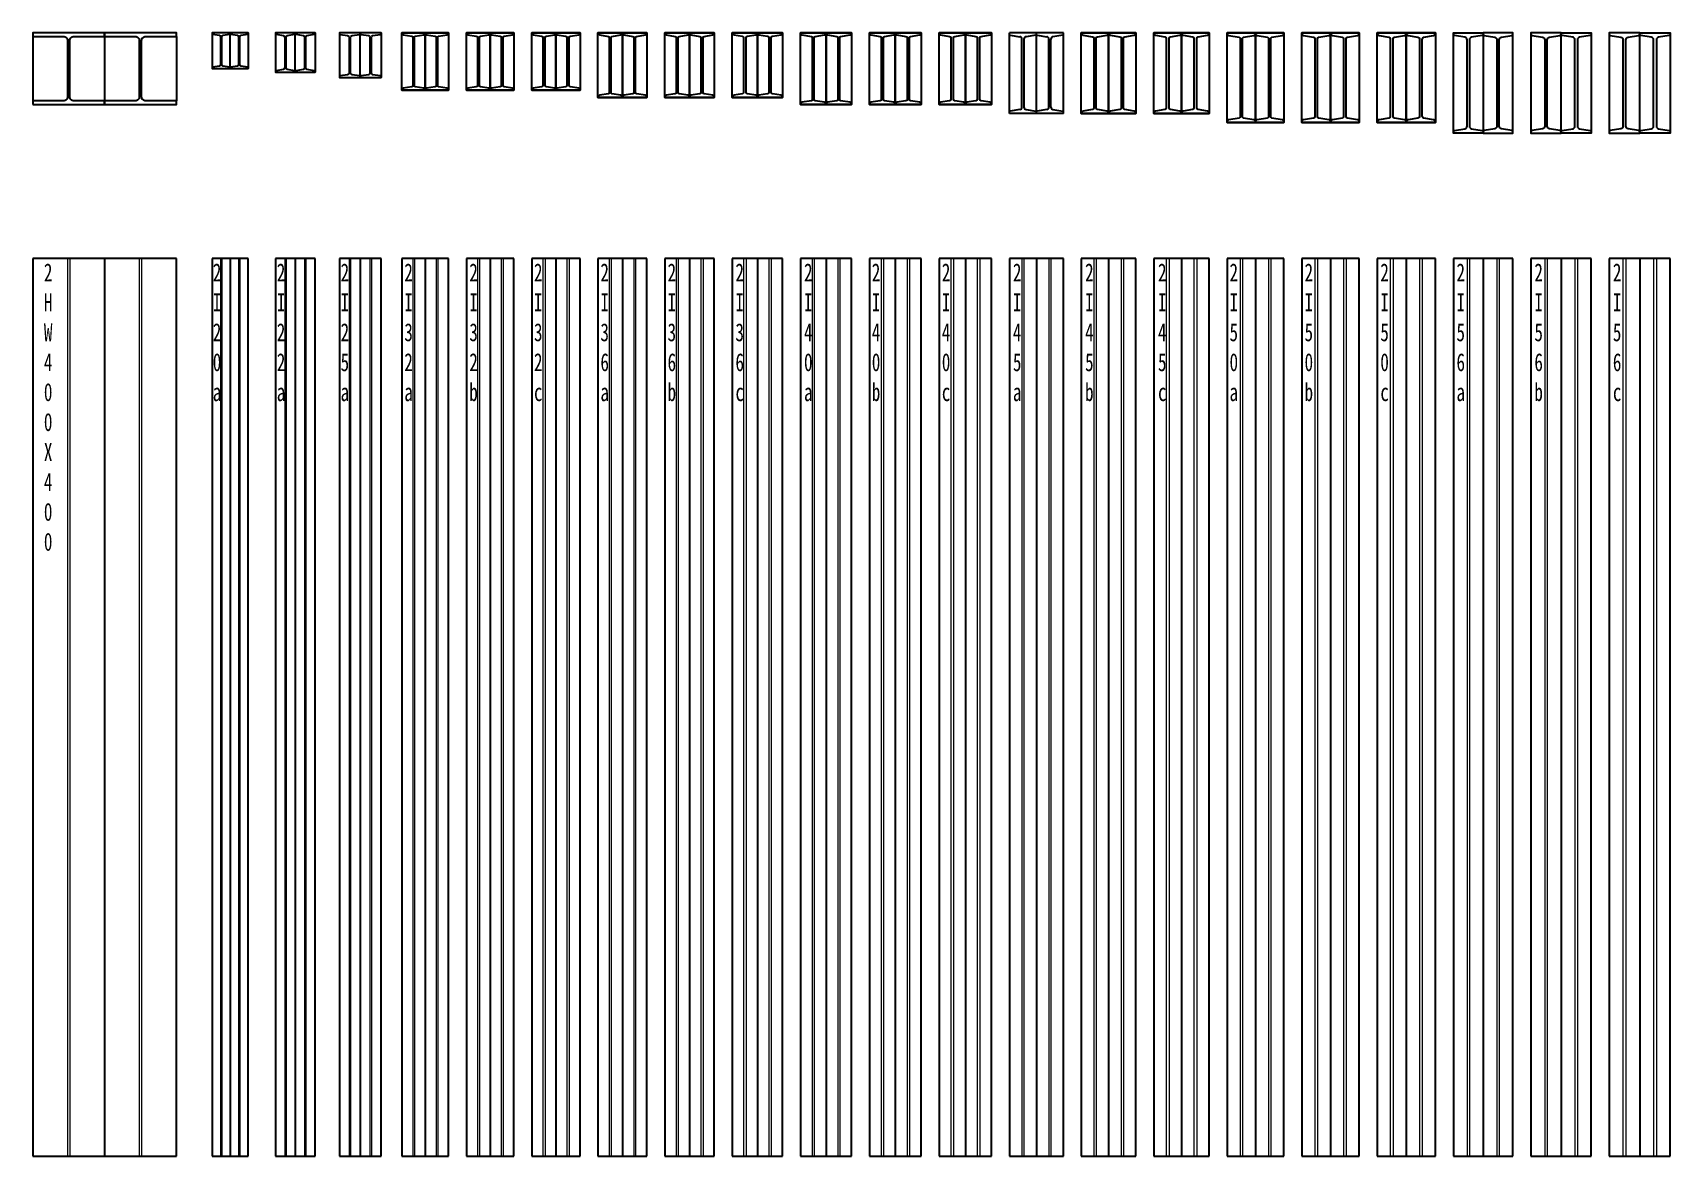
# Model space of a CAD drawing. Header units: millimetres. Extents: x 0 to 76984, y 0 to 13707.
# Drawn here: x 0 to 9120, y 0 to 6258 of the extents above; entities that cross this region are included whole.
import ezdxf

# ---------------------------------------------------------------- set-up
doc = ezdxf.new("R2010")
doc.units = ezdxf.units.MM
doc.linetypes.add('DASHED', pattern=[0.75, 0.5, -0.25])
doc.layers.get('Defpoints').update_dxf_attribs({"color": 8})
for name, color, linetype, lineweight in [('1粗实线', 1, 'Continuous', 30), ('4虚线', 2, 'DASHED', 18), ('5文本', 4, 'Continuous', 18), ('6标注线', 3, 'Continuous', 13)]:
    doc.layers.add(name, color=color, linetype=linetype, lineweight=lineweight)
doc.styles.get("Standard").update_dxf_attribs({"font": '', "width": 0.7})
doc.styles.get('Standard').set_extended_font_data('SimSun')

# ---------------------------------------------------------------- blocks, each defined once
blk = doc.blocks.new('工45a分配梁block')
at = {"layer": '1粗实线'}
for p, q in [((75, 450), (-75, 450)), ((-75, 441), (-75, 450)), ((-75, 0), (-75, 450)), ((-71.8, 437.2), (-17, 428.1)), ((-5.8, 35.2), (-5.8, 414.8)), ((5.8, 35.2), (5.8, 414.8)), ((71.8, 437.2), (17, 428.1)), ((75, 441), (75, 450)), ((75, 0), (75, 450)), ((-75, 0), (-75, 9)), ((75, 0), (-75, 0)), ((-17, 21.9), (-71.8, 12.8)), ((17, 21.9), (71.8, 12.8)), ((75, 0), (75, 9))]:
    blk.add_line(p, q, dxfattribs=at)
for centre, radius, start, end in [((-71.2, 441), 3.8, 180, 260.53768), ((-19.2, 414.8), 13.5, 0, 80.53768), ((19.2, 414.8), 13.5, 99.46232, 180), ((71.2, 441), 3.8, 279.46232, 0), ((-71.2, 9), 3.8, 99.46232, 180), ((-19.2, 35.2), 13.5, 279.46232, 0), ((19.2, 35.2), 13.5, 180, 260.53768), ((71.2, 9), 3.8, 0, 80.53768)]:
    blk.add_arc(centre, radius, start, end, dxfattribs=at)
blk = doc.blocks.new('2工45a分配梁block')
at = {"layer": '1粗实线'}
for p in [(-75, 0), (75, 0)]:
    blk.add_blockref('工45a分配梁block', p, dxfattribs=at)
blk = doc.blocks.new('2工32a分配梁block')
at = {"layer": '1粗实线'}
for points in [[(-130, 0), (0, 0), (0, 2.5, 0.368919), (-7.5, 11.2), (-55.5, 19.2, -0.368919), (-60.2, 24.8), (-60.2, 295.2, -0.368919), (-55.5, 300.8), (-7.5, 308.8, 0.368919), (0, 317.5), (0, 320), (-130, 320), (-130, 317.5, 0.368919), (-122.5, 308.8), (-74.5, 300.8, -0.368919), (-69.8, 295.2), (-69.8, 24.8, -0.368919), (-74.5, 19.2), (-122.5, 11.2, 0.368919), (-130, 2.5)], [(0, 0), (130, 0), (130, 2.5, 0.368919), (122.5, 11.2), (74.5, 19.2, -0.368919), (69.8, 24.8), (69.8, 295.2, -0.368919), (74.5, 300.8), (122.5, 308.8, 0.368919), (130, 317.5), (130, 320), (0, 320), (0, 317.5, 0.368919), (7.5, 308.8), (55.5, 300.8, -0.368919), (60.2, 295.2), (60.2, 24.8, -0.368919), (55.5, 19.2), (7.5, 11.2, 0.368919), (0, 2.5)]]:
    blk.add_lwpolyline(points, format="xyb", close=True, dxfattribs=at)
for points in [[(-130, 320), (0, 320), (0, 0), (-130, 0)], [(0, 320), (130, 320), (130, 0), (0, 0)]]:
    blk.add_lwpolyline(points, close=True, dxfattribs=at)
blk = doc.blocks.new('2工32b分配梁block')
at = {"layer": '1粗实线'}
for points in [[(-132, 0), (0, 0), (0, 2.5, 0.368919), (-7.5, 11.2), (-54.5, 19.1, -0.368919), (-60.2, 25.8), (-60.2, 294.2, -0.368919), (-54.5, 300.9), (-7.5, 308.8, 0.368919), (0, 317.5), (0, 320), (-132, 320), (-132, 317.5, 0.368919), (-124.5, 308.8), (-77.5, 300.9, -0.368919), (-71.8, 294.2), (-71.8, 25.8, -0.368919), (-77.5, 19.1), (-124.5, 11.2, 0.368919), (-132, 2.5)], [(0, 0), (132, 0), (132, 2.5, 0.368919), (124.5, 11.2), (77.5, 19.1, -0.368919), (71.8, 25.8), (71.8, 294.2, -0.368919), (77.5, 300.9), (124.5, 308.8, 0.368919), (132, 317.5), (132, 320), (0, 320), (0, 317.5, 0.368919), (7.5, 308.8), (54.5, 300.9, -0.368919), (60.2, 294.2), (60.2, 25.8, -0.368919), (54.5, 19.1), (7.5, 11.2, 0.368919), (0, 2.5)]]:
    blk.add_lwpolyline(points, format="xyb", close=True, dxfattribs=at)
for points in [[(-132, 320), (0, 320), (0, 0), (-132, 0)], [(0, 320), (132, 320), (132, 0), (0, 0)]]:
    blk.add_lwpolyline(points, close=True, dxfattribs=at)
blk = doc.blocks.new('2工32c分配梁block')
at = {"layer": '1粗实线'}
for points in [[(-134, 0), (0, 0), (0, 2.5, 0.368919), (-7.5, 11.2), (-53.5, 18.9, -0.368919), (-60.2, 26.8), (-60.2, 293.2, -0.368919), (-53.5, 301.1), (-7.5, 308.8, 0.368919), (0, 317.5), (0, 320), (-134, 320), (-134, 317.5, 0.368919), (-126.5, 308.8), (-80.5, 301.1, -0.368919), (-73.8, 293.2), (-73.8, 26.8, -0.368919), (-80.5, 18.9), (-126.5, 11.2, 0.368919), (-134, 2.5)], [(0, 0), (134, 0), (134, 2.5, 0.368919), (126.5, 11.2), (80.5, 18.9, -0.368919), (73.8, 26.8), (73.8, 293.2, -0.368919), (80.5, 301.1), (126.5, 308.8, 0.368919), (134, 317.5), (134, 320), (0, 320), (0, 317.5, 0.368919), (7.5, 308.8), (53.5, 301.1, -0.368919), (60.2, 293.2), (60.2, 26.8, -0.368919), (53.5, 18.9), (7.5, 11.2, 0.368919), (0, 2.5)]]:
    blk.add_lwpolyline(points, format="xyb", close=True, dxfattribs=at)
for points in [[(-134, 320), (0, 320), (0, 0), (-134, 0)], [(0, 320), (134, 320), (134, 0), (0, 0)]]:
    blk.add_lwpolyline(points, close=True, dxfattribs=at)
blk = doc.blocks.new('2工36a分配梁block')
at = {"layer": '1粗实线'}
for points in [[(-136, 0), (0, 0), (0, 2.6, 0.368919), (-7.9, 11.9), (-58, 20.2, -0.368919), (-63, 26), (-63, 334, -0.368919), (-58, 339.8), (-7.9, 348.1, 0.368919), (0, 357.3), (0, 360), (-136, 360), (-136, 357.3, 0.368919), (-128.1, 348.1), (-78, 339.8, -0.368919), (-73, 334), (-73, 26, -0.368919), (-78, 20.2), (-128.1, 11.9, 0.368919), (-136, 2.6)], [(0, 0), (136, 0), (136, 2.6, 0.368919), (128.1, 11.9), (78, 20.2, -0.368919), (73, 26), (73, 334, -0.368919), (78, 339.8), (128.1, 348.1, 0.368919), (136, 357.3), (136, 360), (0, 360), (0, 357.3, 0.368919), (7.9, 348.1), (58, 339.8, -0.368919), (63, 334), (63, 26, -0.368919), (58, 20.2), (7.9, 11.9, 0.368919), (0, 2.6)]]:
    blk.add_lwpolyline(points, format="xyb", close=True, dxfattribs=at)
for points in [[(-136, 360), (0, 360), (0, 0), (-136, 0)], [(0, 360), (136, 360), (136, 0), (0, 0)]]:
    blk.add_lwpolyline(points, close=True, dxfattribs=at)
blk = doc.blocks.new('2工36b分配梁block')
at = {"layer": '1粗实线'}
for points in [[(-138, 0), (0, 0), (0, 2.6, 0.368919), (-7.9, 11.9), (-57, 20.1, -0.368919), (-63, 27), (-63, 333, -0.368919), (-57, 339.9), (-7.9, 348.1, 0.368919), (0, 357.4), (0, 360), (-138, 360), (-138, 357.4, 0.368919), (-130.1, 348.1), (-81, 339.9, -0.368919), (-75, 333), (-75, 27, -0.368919), (-81, 20.1), (-130.1, 11.9, 0.368919), (-138, 2.6)], [(0, 0), (138, 0), (138, 2.6, 0.368919), (130.1, 11.9), (81, 20.1, -0.368919), (75, 27), (75, 333, -0.368919), (81, 339.9), (130.1, 348.1, 0.368919), (138, 357.4), (138, 360), (0, 360), (0, 357.4, 0.368919), (7.9, 348.1), (57, 339.9, -0.368919), (63, 333), (63, 27, -0.368919), (57, 20.1), (7.9, 11.9, 0.368919), (0, 2.6)]]:
    blk.add_lwpolyline(points, format="xyb", close=True, dxfattribs=at)
for points in [[(-138, 360), (0, 360), (0, 0), (-138, 0)], [(0, 360), (138, 360), (138, 0), (0, 0)]]:
    blk.add_lwpolyline(points, close=True, dxfattribs=at)
blk = doc.blocks.new('2工36c分配梁block')
at = {"layer": '1粗实线'}
for points in [[(-140, 0), (0, 0), (0, 2.6, 0.368919), (-7.9, 11.9), (-56, 19.9, -0.368919), (-63, 28), (-63, 332, -0.368919), (-56, 340.1), (-7.9, 348.1, 0.368919), (0, 357.4), (0, 360), (-140, 360), (-140, 357.4, 0.368919), (-132.1, 348.1), (-84, 340.1, -0.368919), (-77, 332), (-77, 28, -0.368919), (-84, 19.9), (-132.1, 11.9, 0.368919), (-140, 2.6)], [(0, 0), (140, 0), (140, 2.6, 0.368919), (132.1, 11.9), (84, 19.9, -0.368919), (77, 28), (77, 332, -0.368919), (84, 340.1), (132.1, 348.1, 0.368919), (140, 357.4), (140, 360), (0, 360), (0, 357.4, 0.368919), (7.9, 348.1), (56, 340.1, -0.368919), (63, 332), (63, 28, -0.368919), (56, 19.9), (7.9, 11.9, 0.368919), (0, 2.6)]]:
    blk.add_lwpolyline(points, format="xyb", close=True, dxfattribs=at)
for points in [[(-140, 360), (0, 360), (0, 0), (-140, 0)], [(0, 360), (140, 360), (140, 0), (0, 0)]]:
    blk.add_lwpolyline(points, close=True, dxfattribs=at)
blk = doc.blocks.new('2工40a分配梁block')
at = {"layer": '1粗实线'}
for points in [[(-142, 0), (0, 0), (0, 2.8, 0.368919), (-8.2, 12.4), (-60.5, 21.1, -0.368919), (-65.8, 27.2), (-65.8, 372.8, -0.368919), (-60.5, 378.9), (-8.2, 387.6, 0.368919), (0, 397.2), (0, 400), (-142, 400), (-142, 397.2, 0.368919), (-133.8, 387.6), (-81.5, 378.9, -0.368919), (-76.2, 372.8), (-76.2, 27.2, -0.368919), (-81.5, 21.1), (-133.8, 12.4, 0.368919), (-142, 2.8)], [(0, 0), (142, 0), (142, 2.8, 0.368919), (133.8, 12.4), (81.5, 21.1, -0.368919), (76.2, 27.2), (76.2, 372.8, -0.368919), (81.5, 378.9), (133.8, 387.6, 0.368919), (142, 397.2), (142, 400), (0, 400), (0, 397.2, 0.368919), (8.2, 387.6), (60.5, 378.9, -0.368919), (65.8, 372.8), (65.8, 27.2, -0.368919), (60.5, 21.1), (8.2, 12.4, 0.368919), (0, 2.8)]]:
    blk.add_lwpolyline(points, format="xyb", close=True, dxfattribs=at)
for points in [[(-142, 400), (0, 400), (0, 0), (-142, 0)], [(0, 400), (142, 400), (142, 0), (0, 0)]]:
    blk.add_lwpolyline(points, close=True, dxfattribs=at)
blk = doc.blocks.new('2工40b分配梁block')
at = {"layer": '1粗实线'}
for points in [[(-144, 0), (0, 0), (0, 2.8, 0.368919), (-8.2, 12.4), (-59.5, 20.9, -0.368919), (-65.8, 28.2), (-65.8, 371.8, -0.368919), (-59.5, 379.1), (-8.2, 387.6, 0.368919), (0, 397.2), (0, 400), (-144, 400), (-144, 397.2, 0.368919), (-135.8, 387.6), (-84.5, 379.1, -0.368919), (-78.2, 371.8), (-78.2, 28.2, -0.368919), (-84.5, 20.9), (-135.8, 12.4, 0.368919), (-144, 2.8)], [(0, 0), (144, 0), (144, 2.8, 0.368919), (135.8, 12.4), (84.5, 20.9, -0.368919), (78.2, 28.2), (78.2, 371.8, -0.368919), (84.5, 379.1), (135.8, 387.6, 0.368919), (144, 397.2), (144, 400), (0, 400), (0, 397.2, 0.368919), (8.2, 387.6), (59.5, 379.1, -0.368919), (65.8, 371.8), (65.8, 28.2, -0.368919), (59.5, 20.9), (8.2, 12.4, 0.368919), (0, 2.8)]]:
    blk.add_lwpolyline(points, format="xyb", close=True, dxfattribs=at)
for points in [[(-144, 400), (0, 400), (0, 0), (-144, 0)], [(0, 400), (144, 400), (144, 0), (0, 0)]]:
    blk.add_lwpolyline(points, close=True, dxfattribs=at)
blk = doc.blocks.new('2工40c分配梁block')
at = {"layer": '1粗实线'}
for points in [[(-146, 0), (0, 0), (0, 2.8, 0.368919), (-8.2, 12.4), (-58.5, 20.8, -0.368919), (-65.8, 29.2), (-65.8, 370.8, -0.368919), (-58.5, 379.2), (-8.2, 387.6, 0.368919), (0, 397.2), (0, 400), (-146, 400), (-146, 397.2, 0.368919), (-137.8, 387.6), (-87.5, 379.2, -0.368919), (-80.2, 370.8), (-80.2, 29.2, -0.368919), (-87.5, 20.8), (-137.8, 12.4, 0.368919), (-146, 2.8)], [(0, 0), (146, 0), (146, 2.8, 0.368919), (137.8, 12.4), (87.5, 20.8, -0.368919), (80.2, 29.2), (80.2, 370.8, -0.368919), (87.5, 379.2), (137.8, 387.6, 0.368919), (146, 397.2), (146, 400), (0, 400), (0, 397.2, 0.368919), (8.2, 387.6), (58.5, 379.2, -0.368919), (65.8, 370.8), (65.8, 29.2, -0.368919), (58.5, 20.8), (8.2, 12.4, 0.368919), (0, 2.8)]]:
    blk.add_lwpolyline(points, format="xyb", close=True, dxfattribs=at)
for points in [[(-146, 400), (0, 400), (0, 0), (-146, 0)], [(0, 400), (146, 400), (146, 0), (0, 0)]]:
    blk.add_lwpolyline(points, close=True, dxfattribs=at)
blk = doc.blocks.new('2工45b分配梁block')
at = {"layer": '1粗实线'}
for points in [[(-152, 0), (0, 0), (0, 3.2, 0.368919), (-9, 13.7), (-62.5, 22.7, -0.368919), (-69.2, 30.5), (-69.2, 419.5, -0.368919), (-62.5, 427.3), (-9, 436.3, 0.368919), (0, 446.8), (0, 450), (-152, 450), (-152, 446.8, 0.368919), (-143, 436.3), (-89.5, 427.3, -0.368919), (-82.8, 419.5), (-82.8, 30.5, -0.368919), (-89.5, 22.7), (-143, 13.7, 0.368919), (-152, 3.2)], [(0, 0), (152, 0), (152, 3.2, 0.368919), (143, 13.7), (89.5, 22.7, -0.368919), (82.8, 30.5), (82.8, 419.5, -0.368919), (89.5, 427.3), (143, 436.3, 0.368919), (152, 446.8), (152, 450), (0, 450), (0, 446.8, 0.368919), (9, 436.3), (62.5, 427.3, -0.368919), (69.2, 419.5), (69.2, 30.5, -0.368919), (62.5, 22.7), (9, 13.7, 0.368919), (0, 3.2)]]:
    blk.add_lwpolyline(points, format="xyb", close=True, dxfattribs=at)
for points in [[(-152, 450), (0, 450), (0, 0), (-152, 0)], [(0, 450), (152, 450), (152, 0), (0, 0)]]:
    blk.add_lwpolyline(points, close=True, dxfattribs=at)
blk = doc.blocks.new('2工45c分配梁block')
at = {"layer": '1粗实线'}
for points in [[(-154, 0), (0, 0), (0, 3.2, 0.368919), (-9, 13.7), (-61.5, 22.5, -0.368919), (-69.2, 31.5), (-69.2, 418.5, -0.368919), (-61.5, 427.5), (-9, 436.3, 0.368919), (0, 446.8), (0, 450), (-154, 450), (-154, 446.8, 0.368919), (-145, 436.3), (-92.5, 427.5, -0.368919), (-84.8, 418.5), (-84.8, 31.5, -0.368919), (-92.5, 22.5), (-145, 13.7, 0.368919), (-154, 3.2)], [(0, 0), (154, 0), (154, 3.2, 0.368919), (145, 13.7), (92.5, 22.5, -0.368919), (84.8, 31.5), (84.8, 418.5, -0.368919), (92.5, 427.5), (145, 436.3, 0.368919), (154, 446.8), (154, 450), (0, 450), (0, 446.8, 0.368919), (9, 436.3), (61.5, 427.5, -0.368919), (69.2, 418.5), (69.2, 31.5, -0.368919), (61.5, 22.5), (9, 13.7, 0.368919), (0, 3.2)]]:
    blk.add_lwpolyline(points, format="xyb", close=True, dxfattribs=at)
for points in [[(-154, 450), (0, 450), (0, 0), (-154, 0)], [(0, 450), (154, 450), (154, 0), (0, 0)]]:
    blk.add_lwpolyline(points, close=True, dxfattribs=at)
blk = doc.blocks.new('2工50a分配梁block')
at = {"layer": '1粗实线'}
for points in [[(-158, 0), (0, 0), (0, 3.9, 0.368919), (-10, 15.6), (-67, 25.1, -0.368919), (-73, 32.1), (-73, 467.9, -0.368919), (-67, 474.9), (-10, 484.4, 0.368919), (0, 496.1), (0, 500), (-158, 500), (-158, 496.1, 0.368919), (-148, 484.4), (-91, 474.9, -0.368919), (-85, 467.9), (-85, 32.1, -0.368919), (-91, 25.1), (-148, 15.6, 0.368919), (-158, 3.9)], [(0, 0), (158, 0), (158, 3.9, 0.368919), (148, 15.6), (91, 25.1, -0.368919), (85, 32.1), (85, 467.9, -0.368919), (91, 474.9), (148, 484.4, 0.368919), (158, 496.1), (158, 500), (0, 500), (0, 496.1, 0.368919), (10, 484.4), (67, 474.9, -0.368919), (73, 467.9), (73, 32.1, -0.368919), (67, 25.1), (10, 15.6, 0.368919), (0, 3.9)]]:
    blk.add_lwpolyline(points, format="xyb", close=True, dxfattribs=at)
for points in [[(-158, 500), (0, 500), (0, 0), (-158, 0)], [(0, 500), (158, 500), (158, 0), (0, 0)]]:
    blk.add_lwpolyline(points, close=True, dxfattribs=at)
blk = doc.blocks.new('2工50b分配梁block')
at = {"layer": '1粗实线'}
for points in [[(-160, 0), (0, 0), (0, 3.9, 0.368919), (-10, 15.6), (-66, 24.9, -0.368919), (-73, 33.1), (-73, 466.9, -0.368919), (-66, 475.1), (-10, 484.4, 0.368919), (0, 496.1), (0, 500), (-160, 500), (-160, 496.1, 0.368919), (-150, 484.4), (-94, 475.1, -0.368919), (-87, 466.9), (-87, 33.1, -0.368919), (-94, 24.9), (-150, 15.6, 0.368919), (-160, 3.9)], [(0, 0), (160, 0), (160, 3.9, 0.368919), (150, 15.6), (94, 24.9, -0.368919), (87, 33.1), (87, 466.9, -0.368919), (94, 475.1), (150, 484.4, 0.368919), (160, 496.1), (160, 500), (0, 500), (0, 496.1, 0.368919), (10, 484.4), (66, 475.1, -0.368919), (73, 466.9), (73, 33.1, -0.368919), (66, 24.9), (10, 15.6, 0.368919), (0, 3.9)]]:
    blk.add_lwpolyline(points, format="xyb", close=True, dxfattribs=at)
for points in [[(-160, 500), (0, 500), (0, 0), (-160, 0)], [(0, 500), (160, 500), (160, 0), (0, 0)]]:
    blk.add_lwpolyline(points, close=True, dxfattribs=at)
blk = doc.blocks.new('2工50c分配梁block')
at = {"layer": '1粗实线'}
for points in [[(-162, 0), (0, 0), (0, 3.9, 0.368919), (-10, 15.6), (-65, 24.8, -0.368919), (-73, 34.1), (-73, 465.9, -0.368919), (-65, 475.2), (-10, 484.4, 0.368919), (0, 496.1), (0, 500), (-162, 500), (-162, 496.1, 0.368919), (-152, 484.4), (-97, 475.2, -0.368919), (-89, 465.9), (-89, 34.1, -0.368919), (-97, 24.8), (-152, 15.6, 0.368919), (-162, 3.9)], [(0, 0), (162, 0), (162, 3.9, 0.368919), (152, 15.6), (97, 24.8, -0.368919), (89, 34.1), (89, 465.9, -0.368919), (97, 475.2), (152, 484.4, 0.368919), (162, 496.1), (162, 500), (0, 500), (0, 496.1, 0.368919), (10, 484.4), (65, 475.2, -0.368919), (73, 465.9), (73, 34.1, -0.368919), (65, 24.8), (10, 15.6, 0.368919), (0, 3.9)]]:
    blk.add_lwpolyline(points, format="xyb", close=True, dxfattribs=at)
for points in [[(-162, 500), (0, 500), (0, 0), (-162, 0)], [(0, 500), (162, 500), (162, 0), (0, 0)]]:
    blk.add_lwpolyline(points, close=True, dxfattribs=at)
blk = doc.blocks.new('*U231')
at = {"layer": '1粗实线'}
for p, q in [((-130, 0), (-130, -5000)), ((130, 0), (-130, 0)), ((0, 0), (0, -5000)), ((130, -5000), (130, 0)), ((-130, -5000), (130, -5000))]:
    blk.add_line(p, q, dxfattribs=at)
at = {"layer": '4虚线'}
for p, q in [((60.3, 0), (60.3, -5000)), ((-69.7, 0), (-69.7, -5000)), ((-60.2, 0), (-60.2, -5000)), ((69.8, 0), (69.8, -5000))]:
    blk.add_line(p, q, dxfattribs=at)
at = {"layer": 'Defpoints'}
blk.add_line((0, 0), (0, -5000), dxfattribs=at)
at = {"layer": 'Defpoints', "insert": (-116.6, -26.9), "char_height": 100, "attachment_point": 1}
blk.add_mtext_dynamic_manual_height_columns('2\\PI\\P3\\P2\\Pa', width=100, gutter_width=20, heights=[0], dxfattribs=at)
blk = doc.blocks.new('2工32b分配梁平面block')
at = {"layer": '1粗实线'}
for p, q in [((-132, 0), (-132, -5000)), ((132, 0), (-132, 0)), ((0, 0), (0, -5000)), ((132, -5000), (132, 0)), ((-132, -5000), (132, -5000))]:
    blk.add_line(p, q, dxfattribs=at)
at = {"layer": '4虚线'}
for p, q in [((-71.8, 0), (-71.8, -5000)), ((-60.3, 0), (-60.3, -5000)), ((60.2, 0), (60.2, -5000)), ((71.8, 0), (71.8, -5000))]:
    blk.add_line(p, q, dxfattribs=at)
at = {"layer": 'Defpoints'}
blk.add_line((0, 0), (0, -5000), dxfattribs=at)
at = {"layer": 'Defpoints', "insert": (-116.6, -26.9), "char_height": 100, "attachment_point": 1}
blk.add_mtext_dynamic_manual_height_columns('2\\PI\\P3\\P2\\Pb', width=100, gutter_width=20, heights=[0], dxfattribs=at)
blk = doc.blocks.new('2工32c分配梁平面block')
at = {"layer": '1粗实线'}
for p, q in [((-134, 0), (-134, -5000)), ((134, 0), (-134, 0)), ((0, 0), (0, -5000)), ((134, -5000), (134, 0)), ((-134, -5000), (134, -5000))]:
    blk.add_line(p, q, dxfattribs=at)
at = {"layer": '4虚线'}
for p, q in [((-73.8, 0), (-73.8, -5000)), ((-60.3, 0), (-60.3, -5000)), ((60.2, 0), (60.2, -5000)), ((73.8, 0), (73.8, -5000))]:
    blk.add_line(p, q, dxfattribs=at)
at = {"layer": 'Defpoints'}
blk.add_line((0, 0), (0, -5000), dxfattribs=at)
at = {"layer": 'Defpoints', "insert": (-122.5, -26.9), "char_height": 100, "attachment_point": 1}
blk.add_mtext_dynamic_manual_height_columns('2\\PI\\P3\\P2\\Pc', width=100, gutter_width=20, heights=[0], dxfattribs=at)
blk = doc.blocks.new('2工36a分配梁平面block')
at = {"layer": '1粗实线'}
for p, q in [((-136, 0), (-136, -5000)), ((136, 0), (-136, 0)), ((0, 0), (0, -5000)), ((136, -5000), (136, 0)), ((-136, -5000), (136, -5000))]:
    blk.add_line(p, q, dxfattribs=at)
at = {"layer": '4虚线'}
for p, q in [((-73, 0), (-73, -5000)), ((-63, 0), (-63, -5000)), ((63, 0), (63, -5000)), ((73, 0), (73, -5000))]:
    blk.add_line(p, q, dxfattribs=at)
at = {"layer": 'Defpoints'}
blk.add_line((0, 0), (0, -5000), dxfattribs=at)
at = {"layer": 'Defpoints', "insert": (-122.5, -26.9), "char_height": 100, "attachment_point": 1}
blk.add_mtext_dynamic_manual_height_columns('2\\PI\\P3\\P6\\Pa', width=100, gutter_width=20, heights=[0], dxfattribs=at)
blk = doc.blocks.new('2工36b分配梁平面block')
at = {"layer": '1粗实线'}
for p, q in [((-138, 0), (-138, -5000)), ((138, 0), (-138, 0)), ((0, 0), (0, -5000)), ((138, -5000), (138, 0)), ((-138, -5000), (138, -5000))]:
    blk.add_line(p, q, dxfattribs=at)
at = {"layer": '4虚线'}
for p, q in [((-75, 0), (-75, -5000)), ((-63, 0), (-63, -5000)), ((63, 0), (63, -5000)), ((75, 0), (75, -5000))]:
    blk.add_line(p, q, dxfattribs=at)
at = {"layer": 'Defpoints'}
blk.add_line((0, 0), (0, -5000), dxfattribs=at)
at = {"layer": 'Defpoints', "insert": (-122.5, -26.9), "char_height": 100, "attachment_point": 1}
blk.add_mtext_dynamic_manual_height_columns('2\\PI\\P3\\P6\\Pb', width=100, gutter_width=20, heights=[0], dxfattribs=at)
blk = doc.blocks.new('2工36c分配梁平面block')
at = {"layer": '1粗实线'}
for p, q in [((-140, 0), (-140, -5000)), ((140, 0), (-140, 0)), ((0, 0), (0, -5000)), ((140, -5000), (140, 0)), ((-140, -5000), (140, -5000))]:
    blk.add_line(p, q, dxfattribs=at)
at = {"layer": '4虚线'}
for p, q in [((-77, 0), (-77, -5000)), ((-63, 0), (-63, -5000)), ((63, 0), (63, -5000)), ((77, 0), (77, -5000))]:
    blk.add_line(p, q, dxfattribs=at)
at = {"layer": 'Defpoints'}
blk.add_line((0, 0), (0, -5000), dxfattribs=at)
at = {"layer": 'Defpoints', "insert": (-122.5, -26.9), "char_height": 100, "attachment_point": 1}
blk.add_mtext_dynamic_manual_height_columns('2\\PI\\P3\\P6\\Pc', width=100, gutter_width=20, heights=[0], dxfattribs=at)
blk = doc.blocks.new('2工40a分配梁平面block')
at = {"layer": '1粗实线'}
for p, q in [((-142, 0), (-142, -5000)), ((142, 0), (-142, 0)), ((0, 0), (0, -5000)), ((142, -5000), (142, 0)), ((-142, -5000), (142, -5000))]:
    blk.add_line(p, q, dxfattribs=at)
at = {"layer": '4虚线'}
for p, q in [((-76.2, 0), (-76.2, -5000)), ((-65.8, 0), (-65.8, -5000)), ((65.7, 0), (65.7, -5000)), ((76.2, 0), (76.2, -5000))]:
    blk.add_line(p, q, dxfattribs=at)
at = {"layer": 'Defpoints'}
blk.add_line((0, 0), (0, -5000), dxfattribs=at)
at = {"layer": 'Defpoints', "insert": (-122.5, -26.9), "char_height": 100, "attachment_point": 1}
blk.add_mtext_dynamic_manual_height_columns('2\\PI\\P4\\P0\\Pa', width=100, gutter_width=20, heights=[0], dxfattribs=at)
blk = doc.blocks.new('2工40b分配梁平面block')
at = {"layer": '1粗实线'}
for p, q in [((-144, 0), (-144, -5000)), ((144, 0), (-144, 0)), ((0, 0), (0, -5000)), ((144, -5000), (144, 0)), ((-144, -5000), (144, -5000))]:
    blk.add_line(p, q, dxfattribs=at)
at = {"layer": '4虚线'}
for p, q in [((-78.3, 0), (-78.3, -5000)), ((-65.8, 0), (-65.8, -5000)), ((65.7, 0), (65.7, -5000)), ((78.2, 0), (78.2, -5000))]:
    blk.add_line(p, q, dxfattribs=at)
at = {"layer": 'Defpoints'}
blk.add_line((0, 0), (0, -5000), dxfattribs=at)
at = {"layer": 'Defpoints', "insert": (-131.1, -26.9), "char_height": 100, "attachment_point": 1}
blk.add_mtext_dynamic_manual_height_columns('2\\PI\\P4\\P0\\Pb', width=100, gutter_width=20, heights=[0], dxfattribs=at)
blk = doc.blocks.new('2工40c分配梁平面block')
at = {"layer": '1粗实线'}
for p, q in [((-146, 0), (-146, -5000)), ((146, 0), (-146, 0)), ((0, 0), (0, -5000)), ((146, -5000), (146, 0)), ((-146, -5000), (146, -5000))]:
    blk.add_line(p, q, dxfattribs=at)
at = {"layer": '4虚线'}
for p, q in [((-80.3, 0), (-80.3, -5000)), ((-65.8, 0), (-65.8, -5000)), ((65.7, 0), (65.7, -5000)), ((80.2, 0), (80.2, -5000))]:
    blk.add_line(p, q, dxfattribs=at)
at = {"layer": 'Defpoints'}
blk.add_line((0, 0), (0, -5000), dxfattribs=at)
at = {"layer": 'Defpoints', "insert": (-131.1, -26.9), "char_height": 100, "attachment_point": 1}
blk.add_mtext_dynamic_manual_height_columns('2\\PI\\P4\\P0\\Pc', width=100, gutter_width=20, heights=[0], dxfattribs=at)
blk = doc.blocks.new('2工45a分配梁平面block')
at = {"layer": '1粗实线'}
for p, q in [((-150, 0), (-150, -5000)), ((150, 0), (-150, 0)), ((0, 0), (0, -5000)), ((150, -5000), (150, 0)), ((-150, -5000), (150, -5000))]:
    blk.add_line(p, q, dxfattribs=at)
at = {"layer": '4虚线'}
for p, q in [((-80.7, 0), (-80.7, -5000)), ((-69.3, 0), (-69.3, -5000)), ((69.2, 0), (69.2, -5000)), ((80.8, 0), (80.8, -5000))]:
    blk.add_line(p, q, dxfattribs=at)
at = {"layer": 'Defpoints'}
blk.add_line((0, 0), (0, -5000), dxfattribs=at)
at = {"layer": 'Defpoints', "insert": (-131.1, -26.9), "char_height": 100, "attachment_point": 1}
blk.add_mtext_dynamic_manual_height_columns('2\\PI\\P4\\P5\\Pa', width=100, gutter_width=20, heights=[0], dxfattribs=at)
blk = doc.blocks.new('2工45b分配梁平面block')
at = {"layer": '1粗实线'}
for p, q in [((-152, 0), (-152, -5000)), ((152, 0), (-152, 0)), ((0, 0), (0, -5000)), ((152, -5000), (152, 0)), ((-152, -5000), (152, -5000))]:
    blk.add_line(p, q, dxfattribs=at)
at = {"layer": '4虚线'}
for p, q in [((-82.8, 0), (-82.8, -5000)), ((-69.3, 0), (-69.3, -5000)), ((69.2, 0), (69.2, -5000)), ((82.8, 0), (82.8, -5000))]:
    blk.add_line(p, q, dxfattribs=at)
at = {"layer": 'Defpoints'}
blk.add_line((0, 0), (0, -5000), dxfattribs=at)
at = {"layer": 'Defpoints', "insert": (-131.1, -26.9), "char_height": 100, "attachment_point": 1}
blk.add_mtext_dynamic_manual_height_columns('2\\PI\\P4\\P5\\Pb', width=100, gutter_width=20, heights=[0], dxfattribs=at)
blk = doc.blocks.new('2工45c分配梁平面block')
at = {"layer": '1粗实线'}
for p, q in [((-154, 0), (-154, -5000)), ((154, 0), (-154, 0)), ((0, 0), (0, -5000)), ((154, -5000), (154, 0)), ((-154, -5000), (154, -5000))]:
    blk.add_line(p, q, dxfattribs=at)
at = {"layer": '4虚线'}
for p, q in [((-84.7, 0), (-84.7, -5000)), ((-69.3, 0), (-69.3, -5000)), ((69.2, 0), (69.2, -5000)), ((84.8, 0), (84.8, -5000))]:
    blk.add_line(p, q, dxfattribs=at)
at = {"layer": 'Defpoints'}
blk.add_line((0, 0), (0, -5000), dxfattribs=at)
at = {"layer": 'Defpoints', "insert": (-131.1, -26.9), "char_height": 100, "attachment_point": 1}
blk.add_mtext_dynamic_manual_height_columns('2\\PI\\P4\\P5\\Pc', width=100, gutter_width=20, heights=[0], dxfattribs=at)
blk = doc.blocks.new('2工50a分配梁平面block')
at = {"layer": '1粗实线'}
for p, q in [((-158, 0), (-158, -5000)), ((158, 0), (-158, 0)), ((0, 0), (0, -5000)), ((158, -5000), (158, 0)), ((-158, -5000), (158, -5000))]:
    blk.add_line(p, q, dxfattribs=at)
at = {"layer": '4虚线'}
for p, q in [((-85, 0), (-85, -5000)), ((-73, 0), (-73, -5000)), ((73, 0), (73, -5000)), ((85, 0), (85, -5000))]:
    blk.add_line(p, q, dxfattribs=at)
at = {"layer": 'Defpoints'}
blk.add_line((0, 0), (0, -5000), dxfattribs=at)
at = {"layer": 'Defpoints', "insert": (-144.7, -26.9), "char_height": 100, "attachment_point": 1}
blk.add_mtext_dynamic_manual_height_columns('2\\PI\\P5\\P0\\Pa', width=100, gutter_width=20, heights=[0], dxfattribs=at)
blk = doc.blocks.new('2工50b分配梁平面block')
at = {"layer": '1粗实线'}
for p, q in [((-160, 0), (-160, -5000)), ((160, 0), (-160, 0)), ((0, 0), (0, -5000)), ((160, -5000), (160, 0)), ((-160, -5000), (160, -5000))]:
    blk.add_line(p, q, dxfattribs=at)
at = {"layer": '4虚线'}
for p, q in [((-87, 0), (-87, -5000)), ((-73, 0), (-73, -5000)), ((73, 0), (73, -5000)), ((87, 0), (87, -5000))]:
    blk.add_line(p, q, dxfattribs=at)
at = {"layer": 'Defpoints'}
blk.add_line((0, 0), (0, -5000), dxfattribs=at)
at = {"layer": 'Defpoints', "insert": (-144.7, -26.9), "char_height": 100, "attachment_point": 1}
blk.add_mtext_dynamic_manual_height_columns('2\\PI\\P5\\P0\\Pb', width=100, gutter_width=20, heights=[0], dxfattribs=at)
blk = doc.blocks.new('2工50c分配梁平面block')
at = {"layer": '1粗实线'}
for p, q in [((-162, 0), (-162, -5000)), ((162, 0), (-162, 0)), ((0, 0), (0, -5000)), ((162, -5000), (162, 0)), ((-162, -5000), (162, -5000))]:
    blk.add_line(p, q, dxfattribs=at)
at = {"layer": '4虚线'}
for p, q in [((-89, 0), (-89, -5000)), ((-73, 0), (-73, -5000)), ((73, 0), (73, -5000)), ((89, 0), (89, -5000))]:
    blk.add_line(p, q, dxfattribs=at)
at = {"layer": 'Defpoints'}
blk.add_line((0, 0), (0, -5000), dxfattribs=at)
at = {"layer": 'Defpoints', "insert": (-144.7, -26.9), "char_height": 100, "attachment_point": 1}
blk.add_mtext_dynamic_manual_height_columns('2\\PI\\P5\\P0\\Pc', width=100, gutter_width=20, heights=[0], dxfattribs=at)
blk = doc.blocks.new('工56a小肋block')
at = {"layer": '1粗实线'}
blk.add_lwpolyline([(76.9, 15.6), (18.4, 25.4, -0.366629), (6.3, 39.7), (6.3, 520.3, -0.366629), (18.4, 534.6), (76.9, 544.4, 0.366629), (83, 551.6), (83, 560), (-83, 560), (-83, 551.6, 0.366629), (-76.9, 544.4), (-18.4, 534.6, -0.366629), (-6.3, 520.3), (-6.3, 39.7, -0.366629), (-18.4, 25.4), (-76.9, 15.6, 0.366629), (-83, 8.4), (-83, 0), (83, 0), (83, 8.4, 0.366629)], format="xyb", close=True, dxfattribs=at)
blk = doc.blocks.new('2工56a分配梁block')
at = {"layer": '1粗实线'}
for p, q in [((-166, 0), (-166, 560)), ((0, 560), (0, 0)), ((166, 0), (166, 560))]:
    blk.add_line(p, q, dxfattribs=at)
at = {"layer": '1粗实线', "xscale": -1}
blk.add_blockref('工56a小肋block', (-83, 0), dxfattribs=at)
at = {"layer": '1粗实线'}
blk.add_blockref('工56a小肋block', (83, 0), dxfattribs=at)
blk = doc.blocks.new('工56b小肋block')
at = {"layer": '1粗实线'}
blk.add_lwpolyline([(77.9, 15.6), (19.4, 25.4, -0.366629), (7.3, 39.7), (7.3, 520.3, -0.366629), (19.4, 534.6), (77.9, 544.4, 0.366629), (84, 551.6), (84, 560), (-84, 560), (-84, 551.6, 0.366629), (-77.9, 544.4), (-19.4, 534.6, -0.366629), (-7.3, 520.3), (-7.3, 39.7, -0.366629), (-19.4, 25.4), (-77.9, 15.6, 0.366629), (-84, 8.4), (-84, 0), (84, 0), (84, 8.4, 0.366629)], format="xyb", close=True, dxfattribs=at)
blk = doc.blocks.new('2工56b分配梁block')
at = {"layer": '1粗实线'}
for p, q in [((-168, 560), (-168, 0)), ((0, 0), (0, 560)), ((168, 560), (168, 0))]:
    blk.add_line(p, q, dxfattribs=at)
blk.add_blockref('工56b小肋block', (-84, 0), dxfattribs=at)
at = {"layer": '1粗实线', "xscale": -1}
blk.add_blockref('工56b小肋block', (84, 0), dxfattribs=at)
blk = doc.blocks.new('工56c小肋block')
at = {"layer": '1粗实线'}
blk.add_lwpolyline([(20.4, 25.4, -0.366629), (8.2, 39.7), (8.2, 520.3, -0.366629), (20.4, 534.6), (78.9, 544.4, 0.366629), (85, 551.6), (85, 560), (-85, 560), (-85, 551.6, 0.366629), (-78.9, 544.4), (-20.4, 534.6, -0.366629), (-8.3, 520.3), (-8.3, 39.7, -0.366629), (-20.4, 25.4), (-78.9, 15.6, 0.366629), (-85, 8.4), (-85, 0), (85, 0), (85, 8.4, 0.366629), (78.9, 15.6)], format="xyb", close=True, dxfattribs=at)
blk = doc.blocks.new('2工56c分配梁block')
at = {"layer": '1粗实线'}
for p, q in [((-170, 560), (-170, 0)), ((0, 0), (0, 560)), ((0, 0), (0, 560)), ((170, 560), (170, 0))]:
    blk.add_line(p, q, dxfattribs=at)
blk.add_blockref('工56c小肋block', (-85, 0), dxfattribs=at)
at = {"layer": '1粗实线', "xscale": -1}
blk.add_blockref('工56c小肋block', (85, 0), dxfattribs=at)
blk = doc.blocks.new('*U343')
at = {"layer": '1粗实线'}
for p, q in [((-166, 0), (-166, -5000)), ((166, 0), (-166, 0)), ((0, 0), (0, -5000)), ((166, -5000), (166, 0)), ((-166, -5000), (166, -5000))]:
    blk.add_line(p, q, dxfattribs=at)
at = {"layer": '4虚线'}
for p, q in [((-89.2, 0), (-89.2, -5000)), ((-76.8, 0), (-76.8, -5000)), ((76.7, 0), (76.7, -5000)), ((89.2, 0), (89.2, -5000))]:
    blk.add_line(p, q, dxfattribs=at)
at = {"layer": 'Defpoints'}
blk.add_line((0, 0), (0, -5000), dxfattribs=at)
at = {"layer": 'Defpoints', "insert": (-148.7, -26.9), "char_height": 100, "attachment_point": 1}
blk.add_mtext_dynamic_manual_height_columns('2\\PI\\P5\\P6\\Pa', width=100, gutter_width=20, heights=[0], dxfattribs=at)
blk = doc.blocks.new('2工56b分配梁平面block')
at = {"layer": '1粗实线'}
for p, q in [((-168, 0), (-168, -5000)), ((168, 0), (-168, 0)), ((0, 0), (0, -5000)), ((168, -5000), (168, 0)), ((-168, -5000), (168, -5000))]:
    blk.add_line(p, q, dxfattribs=at)
at = {"layer": '4虚线'}
for p, q in [((-91.2, 0), (-91.2, -5000)), ((-76.8, 0), (-76.8, -5000)), ((76.7, 0), (76.7, -5000)), ((91.2, 0), (91.2, -5000))]:
    blk.add_line(p, q, dxfattribs=at)
at = {"layer": 'Defpoints'}
blk.add_line((0, 0), (0, -5000), dxfattribs=at)
at = {"layer": 'Defpoints', "insert": (-148.7, -26.9), "char_height": 100, "attachment_point": 1}
blk.add_mtext_dynamic_manual_height_columns('2\\PI\\P5\\P6\\Pb', width=100, gutter_width=20, heights=[0], dxfattribs=at)
blk = doc.blocks.new('*U346')
at = {"layer": '1粗实线'}
for p, q in [((-170, 0), (-170, -5000)), ((170, 0), (-170, 0)), ((0, 0), (0, -5000)), ((170, -5000), (170, 0)), ((-170, -5000), (170, -5000))]:
    blk.add_line(p, q, dxfattribs=at)
at = {"layer": '4虚线'}
for p, q in [((-93.2, 0), (-93.2, -5000)), ((-76.8, 0), (-76.8, -5000)), ((76.7, 0), (76.7, -5000)), ((93.2, 0), (93.2, -5000))]:
    blk.add_line(p, q, dxfattribs=at)
at = {"layer": 'Defpoints'}
blk.add_line((0, 0), (0, -5000), dxfattribs=at)
at = {"layer": 'Defpoints', "insert": (-149.7, -26.9), "char_height": 100, "attachment_point": 1}
blk.add_mtext_dynamic_manual_height_columns('2\\PI\\P5\\P6\\Pc', width=100, gutter_width=20, heights=[0], dxfattribs=at)
blk = doc.blocks.new('工20a小肋block', base_point=(600, 0))
at = {"layer": '1粗实线'}
blk.add_lwpolyline([(611, 186), (646.2, 191.8, 0.366629), (650, 196.3), (650, 200), (550, 200), (550, 196.3, 0.366629), (553.8, 191.8), (589, 186, -0.366629), (596.5, 177.1), (596.5, 22.9, -0.366629), (589, 14), (553.8, 8.2, 0.366629), (550, 3.7), (550, 0), (650, 0), (650, 3.7, 0.366629), (646.2, 8.2), (611, 14, -0.366629), (603.5, 22.9), (603.5, 177.1, -0.366629)], format="xyb", close=True, dxfattribs=at)
blk = doc.blocks.new('2工20a分配梁block')
at = {"layer": '1粗实线'}
for p, q in [((-100, 200), (-100, 0)), ((0, 0), (0, 200)), ((100, 200), (100, 0))]:
    blk.add_line(p, q, dxfattribs=at)
at = {"layer": '5文本'}
for p in [(-50, 0), (50, 0)]:
    blk.add_blockref('工20a小肋block', p, dxfattribs=at)
blk = doc.blocks.new('工22a小肋block', base_point=(950, 0))
at = {"layer": '1粗实线'}
blk.add_lwpolyline([(1001, 211.3, 0.366629), (1005, 216), (1005, 220), (895, 220), (895, 216, 0.366629), (899, 211.3), (938.3, 204.8, -0.366629), (946.2, 195.4), (946.2, 24.6, -0.366629), (938.3, 15.2), (899, 8.7, 0.366629), (895, 4), (895, 0), (1005, 0), (1005, 4, 0.366629), (1001, 8.7), (961.7, 15.2, -0.366629), (953.8, 24.6), (953.8, 195.4, -0.366629), (961.7, 204.8)], format="xyb", close=True, dxfattribs=at)
blk = doc.blocks.new('2工22a分配梁block')
at = {"layer": '1粗实线'}
for p, q in [((-110, 220), (-110, 0)), ((0, 0), (0, 220)), ((110, 220), (110, 0))]:
    blk.add_line(p, q, dxfattribs=at)
at = {"layer": '5文本'}
for p in [(-55, 0), (55, 0)]:
    blk.add_blockref('工22a小肋block', p, dxfattribs=at)
blk = doc.blocks.new('工25a小肋block', base_point=(1550, 0))
at = {"layer": '1粗实线'}
blk.add_lwpolyline([(1554, 224, -0.366629), (1562.4, 233.9), (1603.8, 240.8, 0.366629), (1608, 245.7), (1608, 250), (1492, 250), (1492, 245.7, 0.366629), (1496.2, 240.8), (1537.6, 233.9, -0.366629), (1546, 224), (1546, 26, -0.366629), (1537.6, 16.1), (1496.2, 9.2, 0.366629), (1492, 4.3), (1492, 0), (1608, 0), (1608, 4.3, 0.366629), (1603.8, 9.2), (1562.4, 16.1, -0.366629), (1554, 26)], format="xyb", close=True, dxfattribs=at)
blk = doc.blocks.new('2工25a分配梁block')
at = {"layer": '1粗实线'}
for p, q in [((-116, 250), (-116, 0)), ((0, 0), (0, 250)), ((116, 250), (116, 0))]:
    blk.add_line(p, q, dxfattribs=at)
at = {"layer": '5文本'}
for p in [(-58, 0), (58, 0)]:
    blk.add_blockref('工25a小肋block', p, dxfattribs=at)
blk = doc.blocks.new('2工20a分配梁平面block')
at = {"layer": '1粗实线'}
for p, q in [((-100, 0), (-100, -5000)), ((100, 0), (-100, 0)), ((0, 0), (0, -5000)), ((100, -5000), (100, 0)), ((-100, -5000), (100, -5000))]:
    blk.add_line(p, q, dxfattribs=at)
at = {"layer": '4虚线'}
for p, q in [((-53.5, 0), (-53.5, -5000)), ((-46.5, 0), (-46.5, -5000)), ((46.5, 0), (46.5, -5000)), ((53.5, 0), (53.5, -5000))]:
    blk.add_line(p, q, dxfattribs=at)
at = {"layer": 'Defpoints'}
blk.add_line((0, 0), (0, -5000), dxfattribs=at)
at = {"layer": 'Defpoints', "insert": (-97.5, -26.9), "char_height": 100, "attachment_point": 1}
blk.add_mtext_dynamic_manual_height_columns('2\\PI\\P2\\P0\\Pa', width=100, gutter_width=20, heights=[0], dxfattribs=at)
blk = doc.blocks.new('2工22a分配梁平面block')
at = {"layer": '1粗实线'}
for p, q in [((-110, 0), (-110, -5000)), ((110, 0), (-110, 0)), ((0, 0), (0, -5000)), ((110, -5000), (110, 0)), ((-110, -5000), (110, -5000))]:
    blk.add_line(p, q, dxfattribs=at)
at = {"layer": '4虚线'}
for p, q in [((-58.8, 0), (-58.8, -5000)), ((-51.3, 0), (-51.3, -5000)), ((51.2, 0), (51.2, -5000)), ((58.7, 0), (58.7, -5000))]:
    blk.add_line(p, q, dxfattribs=at)
at = {"layer": 'Defpoints'}
blk.add_line((0, 0), (0, -5000), dxfattribs=at)
at = {"layer": 'Defpoints', "insert": (-103, -26.9), "char_height": 100, "attachment_point": 1}
blk.add_mtext_dynamic_manual_height_columns('2\\PI\\P2\\P2\\Pa', width=100, gutter_width=20, heights=[0], dxfattribs=at)
blk = doc.blocks.new('2工25a分配梁平面block')
at = {"layer": '1粗实线'}
for p, q in [((-116, 0), (-116, -5000)), ((116, 0), (-116, 0)), ((0, 0), (0, -5000)), ((116, -5000), (116, 0)), ((-116, -5000), (116, -5000))]:
    blk.add_line(p, q, dxfattribs=at)
at = {"layer": '4虚线'}
for p, q in [((-62.5, 0), (-62.5, -5000)), ((-53.5, 0), (-53.5, -5000)), ((53.5, 0), (53.5, -5000)), ((62.5, 0), (62.5, -5000))]:
    blk.add_line(p, q, dxfattribs=at)
at = {"layer": 'Defpoints'}
blk.add_line((0, 0), (0, -5000), dxfattribs=at)
at = {"layer": 'Defpoints', "insert": (-109.5, -26.9), "char_height": 100, "attachment_point": 1}
blk.add_mtext_dynamic_manual_height_columns('2\\PI\\P2\\P5\\Pa', width=100, gutter_width=20, heights=[0], dxfattribs=at)
blk = doc.blocks.new('2HW400X400分配梁block')
at = {"layer": '1粗实线'}
for p, q in [((-400, 379), (-400, 21)), ((0, 379), (0, 21)), ((0, 379), (0, 21)), ((400, 379), (400, 21))]:
    blk.add_line(p, q, dxfattribs=at)
for points in [[(-400, 0), (0, 0), (0, 21), (-171.5, 21, -0.414214), (-193.5, 43), (-193.5, 357, -0.414214), (-171.5, 379), (0, 379), (0, 400), (-400, 400), (-400, 379), (-228.5, 379, -0.414214), (-206.5, 357), (-206.5, 43, -0.414214), (-228.5, 21), (-400, 21)], [(0, 0), (400, 0), (400, 21), (228.5, 21, -0.414214), (206.5, 43), (206.5, 357, -0.414214), (228.5, 379), (400, 379), (400, 400), (0, 400), (0, 379), (171.5, 379, -0.414214), (193.5, 357), (193.5, 43, -0.414214), (171.5, 21), (0, 21)]]:
    blk.add_lwpolyline(points, format="xyb", close=True, dxfattribs=at)
blk = doc.blocks.new('2HW400X400分配梁平面block')
at = {"layer": '1粗实线'}
for p, q in [((-400, 0), (-400, -5000)), ((400, 0), (-400, 0)), ((0, 0), (0, -5000)), ((400, -5000), (400, 0)), ((-400, -5000), (400, -5000))]:
    blk.add_line(p, q, dxfattribs=at)
at = {"layer": '4虚线'}
for p, q in [((-206.5, 0), (-206.5, -5000)), ((-193.5, 0), (-193.5, -5000)), ((193.5, 0), (193.5, -5000)), ((206.5, 0), (206.5, -5000))]:
    blk.add_line(p, q, dxfattribs=at)
at = {"layer": 'Defpoints'}
blk.add_line((0, 0), (0, -5000), dxfattribs=at)
at = {"layer": 'Defpoints', "insert": (-338, -26.9), "char_height": 100, "attachment_point": 1}
blk.add_mtext_dynamic_manual_height_columns('2\\PH\\PW\\P4\\P0\\P0\\PX\\P4\\P0\\P0', width=100, gutter_width=20, heights=[0], dxfattribs=at)

msp = doc.modelspace()

# ---------------------------------------------------------------- block references
at = {"layer": '1粗实线'}
for name, p in [('2HW400X400分配梁block', (400, 5858)), ('2工20a分配梁block', (1100, 6058)), ('2工22a分配梁block', (1462, 6038)), ('2工25a分配梁block', (1824, 6008)), ('2工56a分配梁block', (8078, 5698)), ('2工56b分配梁block', (8512, 5698)), ('2工56c分配梁block', (8950, 5698)), ('2HW400X400分配梁平面block', (400, 5000)), ('2工20a分配梁平面block', (1100, 5000)), ('2工22a分配梁平面block', (1462, 5000)), ('2工25a分配梁平面block', (1824, 5000)), ('*U343', (8078, 5000)), ('2工56b分配梁平面block', (8512, 5000)), ('*U346', (8950, 5000))]:
    msp.add_blockref(name, p, dxfattribs=at)
at = {"layer": '4虚线'}
for name, p in [('2工32a分配梁block', (2186, 5938)), ('2工32b分配梁block', (2548, 5938)), ('2工32c分配梁block', (2914, 5938)), ('2工36a分配梁block', (3284, 5898)), ('2工36b分配梁block', (3658, 5898)), ('2工36c分配梁block', (4036, 5898)), ('2工40a分配梁block', (4418, 5858)), ('2工40b分配梁block', (4804, 5858)), ('2工40c分配梁block', (5194, 5858)), ('2工45b分配梁block', (5992, 5808)), ('2工45c分配梁block', (6398, 5808)), ('2工50a分配梁block', (6810, 5758)), ('2工50b分配梁block', (7228, 5758)), ('2工50c分配梁block', (7650, 5758))]:
    msp.add_blockref(name, p, dxfattribs=at)
at = {"layer": '5文本'}
msp.add_blockref('2工45a分配梁block', (5590, 5808), dxfattribs=at)
at = {"layer": '6标注线'}
for name, p in [('*U231', (2186, 5000)), ('2工32b分配梁平面block', (2548, 5000)), ('2工32c分配梁平面block', (2914, 5000)), ('2工36a分配梁平面block', (3284, 5000)), ('2工36b分配梁平面block', (3658, 5000)), ('2工36c分配梁平面block', (4036, 5000)), ('2工40a分配梁平面block', (4418, 5000)), ('2工40b分配梁平面block', (4804, 5000)), ('2工40c分配梁平面block', (5194, 5000)), ('2工45a分配梁平面block', (5590, 5000)), ('2工45b分配梁平面block', (5992, 5000)), ('2工45c分配梁平面block', (6398, 5000)), ('2工50a分配梁平面block', (6810, 5000)), ('2工50b分配梁平面block', (7228, 5000)), ('2工50c分配梁平面block', (7650, 5000))]:
    msp.add_blockref(name, p, dxfattribs=at)

doc.saveas('drawing.dxf')
